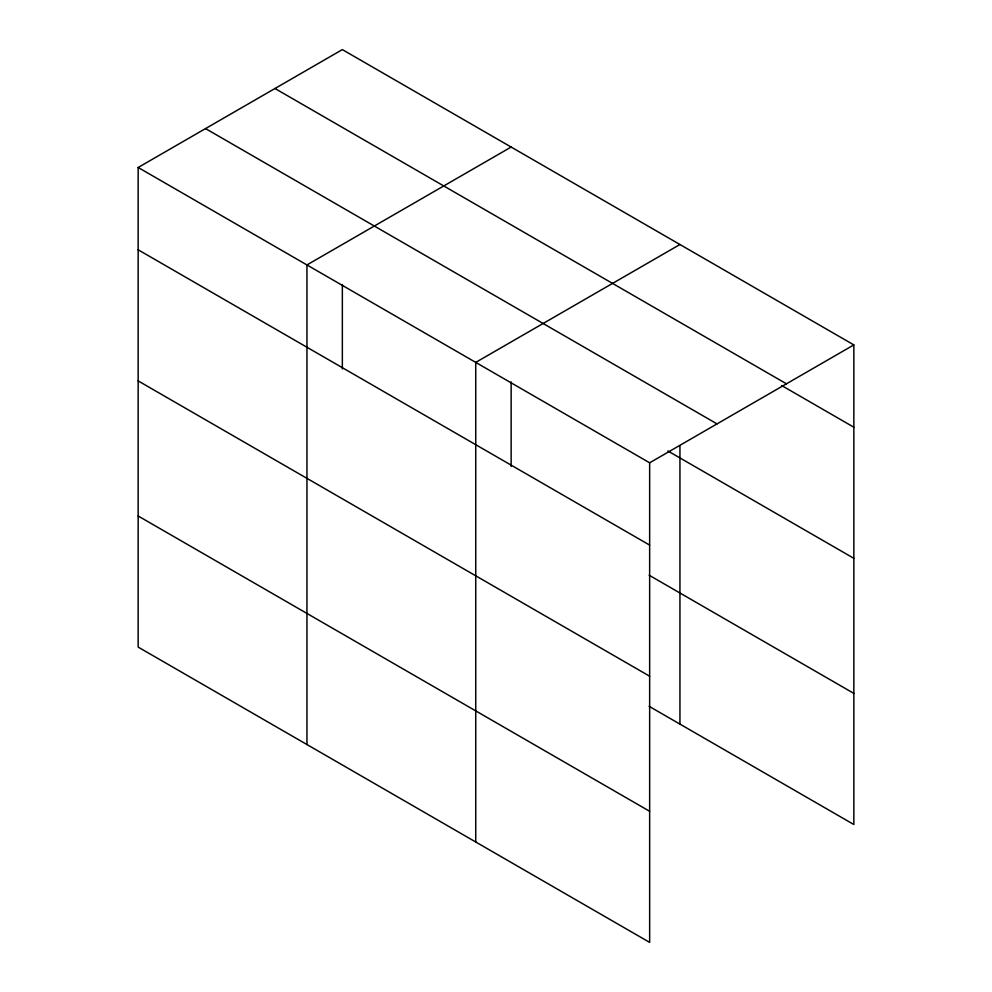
<?xml version="1.0" encoding="UTF-8"?>
<svg xmlns="http://www.w3.org/2000/svg" width="992" height="992" viewBox="0 0 992 992"><rect width="100%" height="100%" fill="white"/><g stroke="black" fill="none" stroke-linecap="round" stroke-linejoin="round"><path stroke-width="1.49" d="M679.942 445.582L679.942 724.098M138.161 167.487L649.648 462.805L649.648 942.4L138.161 647.094L138.161 167.487L342.352 49.6L853.839 344.906L853.839 824.513L649.128 706.316M511.14 147.052L306.95 264.938L306.95 744.546M679.942 244.503L475.738 362.39L475.738 841.997M649.648 462.805L853.839 344.906M274.97 88.499L786.458 383.817M781.609 385.504L853.839 427.217M205.542 128.588L717.03 423.894M667.876 450.963L853.839 558.322M138.161 249.798L649.648 545.104M649.128 575.211L853.839 693.396M138.161 380.903L649.648 676.209M138.161 515.989L649.648 811.295M511.14 381.957L511.14 466.376M342.352 284.506L342.352 368.925"/></g></svg>
